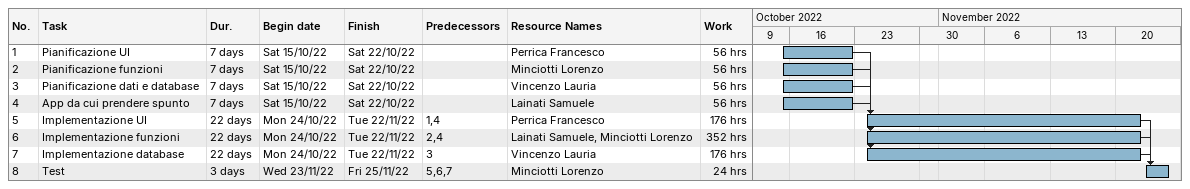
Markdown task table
| ID | Task | Duration | Start | Finish | Predecessors | Resources | Work (h) |
|---|---|---|---|---|---|---|---|
| 1 | Pianificazione UI | 7d | 2022-10-15 | 2022-10-22 |  | Perrica Francesco | 56 |
| 2 | Pianificazione funzioni | 7d | 2022-10-15 | 2022-10-22 |  | Minciotti Lorenzo | 56 |
| 3 | Pianificazione dati e database | 7d | 2022-10-15 | 2022-10-22 |  | Vincenzo Lauria | 56 |
| 4 | App da cui prendere spunto | 7d | 2022-10-15 | 2022-10-22 |  | Lainati Samuele | 56 |
| 5 | Implementazione UI | 22d | 2022-10-24 | 2022-11-22 | 1, 4 | Perrica Francesco | 176 |
| 6 | Implementazione funzioni | 22d | 2022-10-24 | 2022-11-22 | 2, 4 | Lainati Samuele, Minciotti Lorenzo | 352 |
| 7 | Implementazione database | 22d | 2022-10-24 | 2022-11-22 | 3 | Vincenzo Lauria | 176 |
| 8 | Test | 3d | 2022-11-23 | 2022-11-25 | 5, 6, 7 | Minciotti Lorenzo | 24 |
